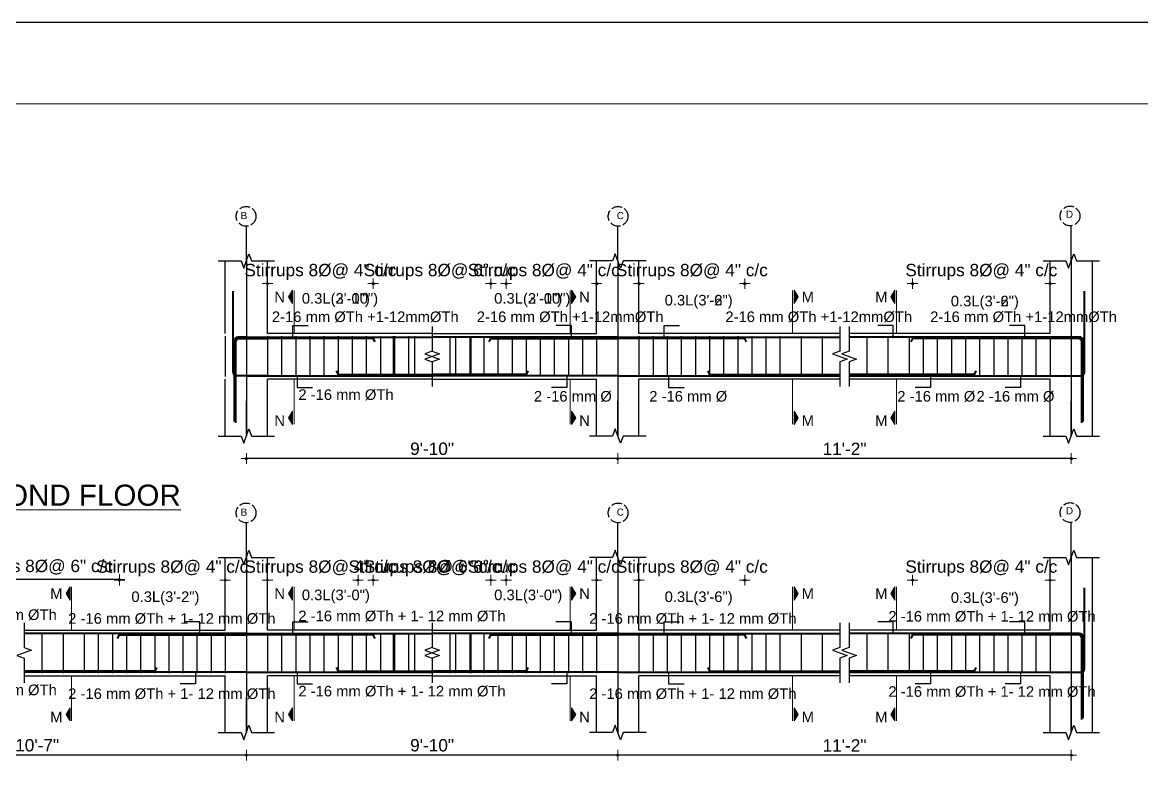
# Model space of a CAD drawing. Header units: inches. Extents: x 149715 to 156550, y -16726 to -14386.
# Drawn here: x 155009 to 155644, y -14811 to -14386 of the extents above; entities that cross this region are included whole.
import ezdxf
from ezdxf.enums import TextEntityAlignment as Align

# ---------------------------------------------------------------- set-up
doc = ezdxf.new("R2010")
doc.units = ezdxf.units.IN
doc.header["$LTSCALE"] = 0.5
doc.header["$MEASUREMENT"] = 0
doc.header["$PDMODE"] = 66
doc.linetypes.add('ACAD_ISO02W100', pattern=[15, 12, -3])
for name, color, linetype, lineweight in [('BAR', 5, 'Continuous', 40), ('dimension', 100, 'Continuous', 13), ('ELE1', 3, 'Continuous', 9), ('HATCH1', 4, 'ACAD_ISO02W100', 13), ('TEXT', 220, 'Continuous', 9)]:
    doc.layers.add(name, color=color, linetype=linetype, lineweight=lineweight)
doc.layers.add('STIRRUP', color=10, linetype='Continuous')
doc.styles.add('1.8', font='times.ttf', dxfattribs={"width": 0.8, "height": 6})
doc.styles.add('style1', font='arial.ttf', dxfattribs={"height": 7})
doc.dimstyles.new('1.4', dxfattribs={"dimscale": 0, "dimtxt": 6, "dimasz": 0.5, "dimexe": 2, "dimexo": 9, "dimgap": 2, "dimtad": 1, "dimdec": 0, "dimlfac": 0.5, "dimzin": 3, "dimdsep": 46, "dimlunit": 4, "dimtxsty": '1.8', "dimblk": 'DIM', "dimcen": 3, "dimdle": 3, "dimse1": 1, "dimse2": 1, "dimclrd": 256, "dimclre": 256, "dimclrt": 7, "dimadec": 1, "dimazin": 2, "dimtfac": 1, "dimtdec": 0, "dimtix": 1, "dimtofl": 0, "dimtmove": 2, "dimatfit": 3, "dimldrblk": 'ARW', "dimfxl": 2, "dimfrac": 2, "dimtolj": 2, "dimtzin": 0, "dimarcsym": 0})

# ---------------------------------------------------------------- blocks, each defined once
blk = doc.blocks.new('DIM')
at = {"layer": 'dimension'}
h = blk.add_hatch(color=256, dxfattribs=at)
h.paths.add_polyline_path([(0, 1.3), (0, 0), (1.3, 0, 0.414214)])
h.paths.add_polyline_path([(1.3, 0), (0, 0), (0, -1.3, 0.414214)])
h.paths.add_polyline_path([(0, 0), (-1.3, 0, 0.414214), (0, -1.3)])
h.paths.add_polyline_path([(0, 1.3, 0.414214), (-1.3, 0), (0, 0)])
for p, q in [((-6, 0), (6, 0)), ((0, 6), (0, -6))]:
    blk.add_line(p, q, dxfattribs=at)
blk.add_circle((0, 0), 1.28, dxfattribs=at)
blk = doc.blocks.new('*D769')
at = {"layer": 'Defpoints', "color": 0, "ltscale": 10, "transparency": 16777216}
for p in [(155208.41, -14702.42), (155283.76, -14718.96), (155208.41, -14733.47)]:
    blk.add_point(p, dxfattribs=at)
at = {"layer": 'dimension', "lineweight": -2, "ltscale": 10, "transparency": 16777216}
for p, q in [((155207.91, -14702.42), (155207.41, -14702.42)), ((155284.26, -14702.42), (155284.76, -14702.42))]:
    blk.add_line(p, q, dxfattribs=at)
at = {"layer": 'dimension', "lineweight": -2, "ltscale": 10, "transparency": 16777216, "xscale": 0.5, "yscale": 0.5, "zscale": 0.5}
blk.add_blockref('DIM', (155208.41, -14702.42), dxfattribs=at)
at = {"layer": 'dimension', "lineweight": -2, "ltscale": 10, "transparency": 16777216, "xscale": 0.5, "yscale": 0.5, "zscale": 0.5, "rotation": 180}
blk.add_blockref('DIM', (155283.76, -14702.42), dxfattribs=at)
at = {"layer": 'dimension', "color": 7, "ltscale": 10, "transparency": 16777216, "insert": (155246.09, -14695.76), "char_height": 7, "attachment_point": 5, "style": 'style1'}
blk.add_mtext('\\A2;Stirrups 8%%C@ 6" c/c', dxfattribs=at)
blk = doc.blocks.new('ARW')
at = {"layer": 'dimension'}
blk.add_lwpolyline([(10, 0, 0, 6, 0), (0, 0, 0, 0, 0), (10, 0, 0, 0, 0)], format="xyseb", dxfattribs=at)
blk = doc.blocks.new('*D770')
at = {"layer": 'Defpoints', "color": 0, "ltscale": 10, "transparency": 16777216}
for p in [(155148.41, -14702.42), (155148.41, -14715.96), (155208.41, -14733.47)]:
    blk.add_point(p, dxfattribs=at)
at = {"layer": 'dimension', "lineweight": -2, "ltscale": 10, "transparency": 16777216}
for p, q in [((155147.91, -14702.42), (155147.41, -14702.42)), ((155208.91, -14702.42), (155209.41, -14702.42))]:
    blk.add_line(p, q, dxfattribs=at)
at = {"layer": 'dimension', "lineweight": -2, "ltscale": 10, "transparency": 16777216, "xscale": 0.5, "yscale": 0.5, "zscale": 0.5}
blk.add_blockref('DIM', (155148.41, -14702.42), dxfattribs=at)
at = {"layer": 'dimension', "lineweight": -2, "ltscale": 10, "transparency": 16777216, "xscale": 0.5, "yscale": 0.5, "zscale": 0.5, "rotation": 180}
blk.add_blockref('DIM', (155208.41, -14702.42), dxfattribs=at)
at = {"layer": 'dimension', "color": 7, "ltscale": 10, "transparency": 16777216, "insert": (155178.41, -14695.76), "char_height": 7, "attachment_point": 5, "style": 'style1'}
blk.add_mtext('\\A2;Stirrups 8%%C@ 4" c/c', dxfattribs=at)
blk = doc.blocks.new('*D771')
at = {"layer": 'Defpoints', "color": 0, "ltscale": 10, "transparency": 16777216}
for p in [(155124.41, -14702.42), (155124.41, -14715.96), (155064.41, -14733.47)]:
    blk.add_point(p, dxfattribs=at)
at = {"layer": 'dimension', "lineweight": -2, "ltscale": 10, "transparency": 16777216}
for p, q in [((155063.91, -14702.42), (155063.41, -14702.42)), ((155124.91, -14702.42), (155125.41, -14702.42))]:
    blk.add_line(p, q, dxfattribs=at)
at = {"layer": 'dimension', "lineweight": -2, "ltscale": 10, "transparency": 16777216, "xscale": 0.5, "yscale": 0.5, "zscale": 0.5}
blk.add_blockref('DIM', (155064.41, -14702.42), dxfattribs=at)
at = {"layer": 'dimension', "lineweight": -2, "ltscale": 10, "transparency": 16777216, "xscale": 0.5, "yscale": 0.5, "zscale": 0.5, "rotation": 180}
blk.add_blockref('DIM', (155124.41, -14702.42), dxfattribs=at)
at = {"layer": 'dimension', "color": 7, "ltscale": 10, "transparency": 16777216, "insert": (155094.41, -14695.76), "char_height": 7, "attachment_point": 5, "style": 'style1'}
blk.add_mtext('\\A2;Stirrups 8%%C@ 4" c/c', dxfattribs=at)
blk = doc.blocks.new('*D779')
at = {"layer": 'Defpoints', "color": 0, "ltscale": 10, "transparency": 16777216}
for p in [(154970.84, -14702.05), (154970.84, -14733.47), (155064.41, -14733.47)]:
    blk.add_point(p, dxfattribs=at)
at = {"layer": 'dimension', "lineweight": -2, "ltscale": 10, "transparency": 16777216}
blk.add_line((155063.91, -14702.05), (154971.34, -14702.05), dxfattribs=at)
at = {"layer": 'dimension', "lineweight": -2, "ltscale": 10, "transparency": 16777216, "xscale": 0.5, "yscale": 0.5, "zscale": 0.5, "rotation": 180}
blk.add_blockref('DIM', (154970.84, -14702.05), dxfattribs=at)
at = {"layer": 'dimension', "lineweight": -2, "ltscale": 10, "transparency": 16777216, "xscale": 0.5, "yscale": 0.5, "zscale": 0.5}
blk.add_blockref('DIM', (155064.41, -14702.05), dxfattribs=at)
at = {"layer": 'dimension', "color": 7, "ltscale": 10, "transparency": 16777216, "insert": (155017.63, -14695.39), "char_height": 7, "attachment_point": 5, "style": 'style1'}
blk.add_mtext('\\A2;Stirrups 8%%C@ 6" c/c', dxfattribs=at)
blk = doc.blocks.new('*D773')
at = {"layer": 'Defpoints', "color": 0, "ltscale": 10, "transparency": 16777216}
for p in [(154899.06, -14788.92), (155136.41, -14788.92), (154899.06, -14801.73)]:
    blk.add_point(p, dxfattribs=at)
at = {"layer": 'dimension', "lineweight": -2, "ltscale": 10, "transparency": 16777216}
blk.add_line((155135.91, -14801.73), (154899.56, -14801.73), dxfattribs=at)
at = {"layer": 'dimension', "lineweight": -2, "ltscale": 10, "transparency": 16777216, "xscale": 0.5, "yscale": 0.5, "zscale": 0.5, "rotation": 180}
blk.add_blockref('DIM', (154899.06, -14801.73), dxfattribs=at)
at = {"layer": 'dimension', "lineweight": -2, "ltscale": 10, "transparency": 16777216, "xscale": 0.5, "yscale": 0.5, "zscale": 0.5}
blk.add_blockref('DIM', (155136.41, -14801.73), dxfattribs=at)
at = {"layer": 'dimension', "color": 7, "ltscale": 10, "transparency": 16777216, "insert": (155017.73, -14796.15), "char_height": 7, "attachment_point": 5, "style": 'style1'}
blk.add_mtext('\\A2;10{\\fArial TUR|b0|i0|c162|p34;\'-}7{\\fArial TUR|b0|i0|c162|p34;"}', dxfattribs=at)
blk = doc.blocks.new('*D774')
at = {"layer": 'Defpoints', "color": 0, "ltscale": 10, "transparency": 16777216}
for p in [(155514.33, -14702.42), (155592.33, -14714.4), (155514.33, -14718.96)]:
    blk.add_point(p, dxfattribs=at)
at = {"layer": 'dimension', "lineweight": -2, "ltscale": 10, "transparency": 16777216}
for p, q in [((155513.83, -14702.42), (155513.33, -14702.42)), ((155592.83, -14702.42), (155593.33, -14702.42))]:
    blk.add_line(p, q, dxfattribs=at)
at = {"layer": 'dimension', "lineweight": -2, "ltscale": 10, "transparency": 16777216, "xscale": 0.5, "yscale": 0.5, "zscale": 0.5}
blk.add_blockref('DIM', (155514.33, -14702.42), dxfattribs=at)
at = {"layer": 'dimension', "lineweight": -2, "ltscale": 10, "transparency": 16777216, "xscale": 0.5, "yscale": 0.5, "zscale": 0.5, "rotation": 180}
blk.add_blockref('DIM', (155592.33, -14702.42), dxfattribs=at)
at = {"layer": 'dimension', "color": 7, "ltscale": 10, "transparency": 16777216, "insert": (155553.33, -14695.76), "char_height": 7, "attachment_point": 5, "style": 'style1'}
blk.add_mtext('\\A2;Stirrups 8%%C@ 4" c/c', dxfattribs=at)
blk = doc.blocks.new('*D775')
at = {"layer": 'Defpoints', "color": 0, "ltscale": 10, "transparency": 16777216}
for p in [(155275.11, -14702.42), (155199.76, -14718.96), (155275.11, -14733.47)]:
    blk.add_point(p, dxfattribs=at)
at = {"layer": 'dimension', "lineweight": -2, "ltscale": 10, "transparency": 16777216}
for p, q in [((155199.26, -14702.42), (155198.76, -14702.42)), ((155275.61, -14702.42), (155276.11, -14702.42))]:
    blk.add_line(p, q, dxfattribs=at)
at = {"layer": 'dimension', "lineweight": -2, "ltscale": 10, "transparency": 16777216, "xscale": 0.5, "yscale": 0.5, "zscale": 0.5}
blk.add_blockref('DIM', (155199.76, -14702.42), dxfattribs=at)
at = {"layer": 'dimension', "lineweight": -2, "ltscale": 10, "transparency": 16777216, "xscale": 0.5, "yscale": 0.5, "zscale": 0.5, "rotation": 180}
blk.add_blockref('DIM', (155275.11, -14702.42), dxfattribs=at)
at = {"layer": 'dimension', "color": 7, "ltscale": 10, "transparency": 16777216, "insert": (155237.44, -14695.76), "char_height": 7, "attachment_point": 5, "style": 'style1'}
blk.add_mtext('\\A2;Stirrups 8%%C@ 6" c/c', dxfattribs=at)
blk = doc.blocks.new('*D776')
at = {"layer": 'Defpoints', "color": 0, "ltscale": 10, "transparency": 16777216}
for p in [(155335.11, -14702.42), (155335.11, -14715.96), (155275.11, -14733.47)]:
    blk.add_point(p, dxfattribs=at)
at = {"layer": 'dimension', "lineweight": -2, "ltscale": 10, "transparency": 16777216}
for p, q in [((155274.61, -14702.42), (155274.11, -14702.42)), ((155335.61, -14702.42), (155336.11, -14702.42))]:
    blk.add_line(p, q, dxfattribs=at)
at = {"layer": 'dimension', "lineweight": -2, "ltscale": 10, "transparency": 16777216, "xscale": 0.5, "yscale": 0.5, "zscale": 0.5}
blk.add_blockref('DIM', (155275.11, -14702.42), dxfattribs=at)
at = {"layer": 'dimension', "lineweight": -2, "ltscale": 10, "transparency": 16777216, "xscale": 0.5, "yscale": 0.5, "zscale": 0.5, "rotation": 180}
blk.add_blockref('DIM', (155335.11, -14702.42), dxfattribs=at)
at = {"layer": 'dimension', "color": 7, "ltscale": 10, "transparency": 16777216, "insert": (155305.11, -14695.76), "char_height": 7, "attachment_point": 5, "style": 'style1'}
blk.add_mtext('\\A2;Stirrups 8%%C@ 4" c/c', dxfattribs=at)
blk = doc.blocks.new('*D777')
at = {"layer": 'Defpoints', "color": 0, "ltscale": 10, "transparency": 16777216}
for p in [(155359.11, -14702.42), (155359.11, -14715.96), (155419.11, -14733.47)]:
    blk.add_point(p, dxfattribs=at)
at = {"layer": 'dimension', "lineweight": -2, "ltscale": 10, "transparency": 16777216}
for p, q in [((155358.61, -14702.42), (155358.11, -14702.42)), ((155419.61, -14702.42), (155420.11, -14702.42))]:
    blk.add_line(p, q, dxfattribs=at)
at = {"layer": 'dimension', "lineweight": -2, "ltscale": 10, "transparency": 16777216, "xscale": 0.5, "yscale": 0.5, "zscale": 0.5}
blk.add_blockref('DIM', (155359.11, -14702.42), dxfattribs=at)
at = {"layer": 'dimension', "lineweight": -2, "ltscale": 10, "transparency": 16777216, "xscale": 0.5, "yscale": 0.5, "zscale": 0.5, "rotation": 180}
blk.add_blockref('DIM', (155419.11, -14702.42), dxfattribs=at)
at = {"layer": 'dimension', "color": 7, "ltscale": 10, "transparency": 16777216, "insert": (155389.11, -14695.76), "char_height": 7, "attachment_point": 5, "style": 'style1'}
blk.add_mtext('\\A2;Stirrups 8%%C@ 4" c/c', dxfattribs=at)
blk = doc.blocks.new('*D783')
at = {"layer": 'Defpoints', "color": 0, "ltscale": 10, "transparency": 16777216}
for p in [(155208.41, -14534.13), (155283.76, -14550.67), (155208.41, -14565.18)]:
    blk.add_point(p, dxfattribs=at)
at = {"layer": 'dimension', "lineweight": -2, "ltscale": 10, "transparency": 16777216}
for p, q in [((155207.91, -14534.13), (155207.41, -14534.13)), ((155284.26, -14534.13), (155284.76, -14534.13))]:
    blk.add_line(p, q, dxfattribs=at)
at = {"layer": 'dimension', "lineweight": -2, "ltscale": 10, "transparency": 16777216, "xscale": 0.5, "yscale": 0.5, "zscale": 0.5}
blk.add_blockref('DIM', (155208.41, -14534.13), dxfattribs=at)
at = {"layer": 'dimension', "lineweight": -2, "ltscale": 10, "transparency": 16777216, "xscale": 0.5, "yscale": 0.5, "zscale": 0.5, "rotation": 180}
blk.add_blockref('DIM', (155283.76, -14534.13), dxfattribs=at)
at = {"layer": 'dimension', "color": 7, "ltscale": 10, "transparency": 16777216, "insert": (155246.09, -14527.47), "char_height": 7, "attachment_point": 5, "style": 'style1'}
blk.add_mtext('\\A2;Stirrups 8%%C@ 6" c/c', dxfattribs=at)
blk = doc.blocks.new('*D784')
at = {"layer": 'Defpoints', "color": 0, "ltscale": 10, "transparency": 16777216}
for p in [(155148.41, -14534.13), (155148.41, -14547.67), (155208.41, -14565.18)]:
    blk.add_point(p, dxfattribs=at)
at = {"layer": 'dimension', "lineweight": -2, "ltscale": 10, "transparency": 16777216}
for p, q in [((155147.91, -14534.13), (155147.41, -14534.13)), ((155208.91, -14534.13), (155209.41, -14534.13))]:
    blk.add_line(p, q, dxfattribs=at)
at = {"layer": 'dimension', "lineweight": -2, "ltscale": 10, "transparency": 16777216, "xscale": 0.5, "yscale": 0.5, "zscale": 0.5}
blk.add_blockref('DIM', (155148.41, -14534.13), dxfattribs=at)
at = {"layer": 'dimension', "lineweight": -2, "ltscale": 10, "transparency": 16777216, "xscale": 0.5, "yscale": 0.5, "zscale": 0.5, "rotation": 180}
blk.add_blockref('DIM', (155208.41, -14534.13), dxfattribs=at)
at = {"layer": 'dimension', "color": 7, "ltscale": 10, "transparency": 16777216, "insert": (155178.41, -14527.47), "char_height": 7, "attachment_point": 5, "style": 'style1'}
blk.add_mtext('\\A2;Stirrups 8%%C@ 4" c/c', dxfattribs=at)
blk = doc.blocks.new('*D785')
at = {"layer": 'Defpoints', "color": 0, "ltscale": 10, "transparency": 16777216}
for p in [(155514.33, -14534.13), (155514.33, -14550.67), (155592.33, -14546.1)]:
    blk.add_point(p, dxfattribs=at)
at = {"layer": 'dimension', "lineweight": -2, "ltscale": 10, "transparency": 16777216}
for p, q in [((155513.83, -14534.13), (155513.33, -14534.13)), ((155592.83, -14534.13), (155593.33, -14534.13))]:
    blk.add_line(p, q, dxfattribs=at)
at = {"layer": 'dimension', "lineweight": -2, "ltscale": 10, "transparency": 16777216, "xscale": 0.5, "yscale": 0.5, "zscale": 0.5}
blk.add_blockref('DIM', (155514.33, -14534.13), dxfattribs=at)
at = {"layer": 'dimension', "lineweight": -2, "ltscale": 10, "transparency": 16777216, "xscale": 0.5, "yscale": 0.5, "zscale": 0.5, "rotation": 180}
blk.add_blockref('DIM', (155592.33, -14534.13), dxfattribs=at)
at = {"layer": 'dimension', "color": 7, "ltscale": 10, "transparency": 16777216, "insert": (155553.33, -14527.47), "char_height": 7, "attachment_point": 5, "style": 'style1'}
blk.add_mtext('\\A2;Stirrups 8%%C@ 4" c/c', dxfattribs=at)
blk = doc.blocks.new('*D786')
at = {"layer": 'Defpoints', "color": 0, "ltscale": 10, "transparency": 16777216}
for p in [(155335.11, -14534.13), (155335.11, -14547.67), (155275.11, -14565.18)]:
    blk.add_point(p, dxfattribs=at)
at = {"layer": 'dimension', "lineweight": -2, "ltscale": 10, "transparency": 16777216}
for p, q in [((155274.61, -14534.13), (155274.11, -14534.13)), ((155335.61, -14534.13), (155336.11, -14534.13))]:
    blk.add_line(p, q, dxfattribs=at)
at = {"layer": 'dimension', "lineweight": -2, "ltscale": 10, "transparency": 16777216, "xscale": 0.5, "yscale": 0.5, "zscale": 0.5}
blk.add_blockref('DIM', (155275.11, -14534.13), dxfattribs=at)
at = {"layer": 'dimension', "lineweight": -2, "ltscale": 10, "transparency": 16777216, "xscale": 0.5, "yscale": 0.5, "zscale": 0.5, "rotation": 180}
blk.add_blockref('DIM', (155335.11, -14534.13), dxfattribs=at)
at = {"layer": 'dimension', "color": 7, "ltscale": 10, "transparency": 16777216, "insert": (155305.11, -14527.47), "char_height": 7, "attachment_point": 5, "style": 'style1'}
blk.add_mtext('\\A2;Stirrups 8%%C@ 4" c/c', dxfattribs=at)
blk = doc.blocks.new('*D787')
at = {"layer": 'Defpoints', "color": 0, "ltscale": 10, "transparency": 16777216}
for p in [(155359.11, -14534.13), (155359.11, -14547.67), (155419.11, -14565.18)]:
    blk.add_point(p, dxfattribs=at)
at = {"layer": 'dimension', "lineweight": -2, "ltscale": 10, "transparency": 16777216}
for p, q in [((155358.61, -14534.13), (155358.11, -14534.13)), ((155419.61, -14534.13), (155420.11, -14534.13))]:
    blk.add_line(p, q, dxfattribs=at)
at = {"layer": 'dimension', "lineweight": -2, "ltscale": 10, "transparency": 16777216, "xscale": 0.5, "yscale": 0.5, "zscale": 0.5}
blk.add_blockref('DIM', (155359.11, -14534.13), dxfattribs=at)
at = {"layer": 'dimension', "lineweight": -2, "ltscale": 10, "transparency": 16777216, "xscale": 0.5, "yscale": 0.5, "zscale": 0.5, "rotation": 180}
blk.add_blockref('DIM', (155419.11, -14534.13), dxfattribs=at)
at = {"layer": 'dimension', "color": 7, "ltscale": 10, "transparency": 16777216, "insert": (155389.11, -14527.47), "char_height": 7, "attachment_point": 5, "style": 'style1'}
blk.add_mtext('\\A2;Stirrups 8%%C@ 4" c/c', dxfattribs=at)
blk = doc.blocks.new('*D788')
at = {"layer": 'Defpoints', "color": 0, "ltscale": 10, "transparency": 16777216}
for p in [(155136.41, -14788.92), (155347.11, -14787.2), (155136.41, -14801.73)]:
    blk.add_point(p, dxfattribs=at)
at = {"layer": 'dimension', "lineweight": -2, "ltscale": 10, "transparency": 16777216}
blk.add_line((155346.61, -14801.73), (155136.91, -14801.73), dxfattribs=at)
at = {"layer": 'dimension', "lineweight": -2, "ltscale": 10, "transparency": 16777216, "xscale": 0.5, "yscale": 0.5, "zscale": 0.5, "rotation": 180}
blk.add_blockref('DIM', (155136.41, -14801.73), dxfattribs=at)
at = {"layer": 'dimension', "lineweight": -2, "ltscale": 10, "transparency": 16777216, "xscale": 0.5, "yscale": 0.5, "zscale": 0.5}
blk.add_blockref('DIM', (155347.11, -14801.73), dxfattribs=at)
at = {"layer": 'dimension', "color": 7, "ltscale": 10, "transparency": 16777216, "insert": (155241.76, -14796.15), "char_height": 7, "attachment_point": 5, "style": 'style1'}
blk.add_mtext('\\A2;9\'-10"', dxfattribs=at)
blk = doc.blocks.new('*D789')
at = {"layer": 'Defpoints', "color": 0, "ltscale": 10, "transparency": 16777216}
for p in [(155347.11, -14787.2), (155604.33, -14788.92), (155347.11, -14801.73)]:
    blk.add_point(p, dxfattribs=at)
at = {"layer": 'dimension', "lineweight": -2, "ltscale": 10, "transparency": 16777216}
blk.add_line((155603.83, -14801.73), (155347.61, -14801.73), dxfattribs=at)
at = {"layer": 'dimension', "lineweight": -2, "ltscale": 10, "transparency": 16777216, "xscale": 0.5, "yscale": 0.5, "zscale": 0.5, "rotation": 180}
blk.add_blockref('DIM', (155347.11, -14801.73), dxfattribs=at)
at = {"layer": 'dimension', "lineweight": -2, "ltscale": 10, "transparency": 16777216, "xscale": 0.5, "yscale": 0.5, "zscale": 0.5}
blk.add_blockref('DIM', (155604.33, -14801.73), dxfattribs=at)
at = {"layer": 'dimension', "color": 7, "ltscale": 10, "transparency": 16777216, "insert": (155475.72, -14796.21), "char_height": 7, "attachment_point": 5, "style": 'style1'}
blk.add_mtext('\\A2;11\'-2"', dxfattribs=at)
blk = doc.blocks.new('*D790')
at = {"layer": 'Defpoints', "color": 0, "ltscale": 10, "transparency": 16777216}
for p in [(155136.41, -14620.62), (155347.11, -14618.91), (155136.41, -14633.43)]:
    blk.add_point(p, dxfattribs=at)
at = {"layer": 'dimension', "lineweight": -2, "ltscale": 10, "transparency": 16777216}
blk.add_line((155346.61, -14633.43), (155136.91, -14633.43), dxfattribs=at)
at = {"layer": 'dimension', "lineweight": -2, "ltscale": 10, "transparency": 16777216, "xscale": 0.5, "yscale": 0.5, "zscale": 0.5, "rotation": 180}
blk.add_blockref('DIM', (155136.41, -14633.43), dxfattribs=at)
at = {"layer": 'dimension', "lineweight": -2, "ltscale": 10, "transparency": 16777216, "xscale": 0.5, "yscale": 0.5, "zscale": 0.5}
blk.add_blockref('DIM', (155347.11, -14633.43), dxfattribs=at)
at = {"layer": 'dimension', "color": 7, "ltscale": 10, "transparency": 16777216, "insert": (155241.76, -14627.86), "char_height": 7, "attachment_point": 5, "style": 'style1'}
blk.add_mtext('\\A2;9\'-10"', dxfattribs=at)
blk = doc.blocks.new('*D791')
at = {"layer": 'Defpoints', "color": 0, "ltscale": 10, "transparency": 16777216}
for p in [(155347.11, -14618.91), (155604.33, -14620.62), (155347.11, -14633.43)]:
    blk.add_point(p, dxfattribs=at)
at = {"layer": 'dimension', "lineweight": -2, "ltscale": 10, "transparency": 16777216}
blk.add_line((155603.83, -14633.43), (155347.61, -14633.43), dxfattribs=at)
at = {"layer": 'dimension', "lineweight": -2, "ltscale": 10, "transparency": 16777216, "xscale": 0.5, "yscale": 0.5, "zscale": 0.5, "rotation": 180}
blk.add_blockref('DIM', (155347.11, -14633.43), dxfattribs=at)
at = {"layer": 'dimension', "lineweight": -2, "ltscale": 10, "transparency": 16777216, "xscale": 0.5, "yscale": 0.5, "zscale": 0.5}
blk.add_blockref('DIM', (155604.33, -14633.43), dxfattribs=at)
at = {"layer": 'dimension', "color": 7, "ltscale": 10, "transparency": 16777216, "insert": (155475.72, -14627.92), "char_height": 7, "attachment_point": 5, "style": 'style1'}
blk.add_mtext('\\A2;11\'-2"', dxfattribs=at)

msp = doc.modelspace()

# ---------------------------------------------------------------- hatches: boundary and pattern name
at = {"layer": 'TEXT', "ltscale": 10}
for points in [[(155162.61, -14537.88), (155162.61, -14545.39), (155160.3, -14541.64)], [(155320.91, -14537.88), (155320.91, -14545.39), (155323.22, -14541.64)], [(155447.1, -14537.88), (155447.1, -14545.39), (155449.41, -14541.64)], [(155504.34, -14537.88), (155504.34, -14545.39), (155502.03, -14541.64)], [(155162.61, -14614.02), (155162.61, -14606.52), (155160.3, -14610.27)], [(155320.91, -14614.02), (155320.91, -14606.52), (155323.22, -14610.27)], [(155447.1, -14614.02), (155447.1, -14606.52), (155449.41, -14610.27)], [(155504.34, -14614.02), (155504.34, -14606.52), (155502.03, -14610.27)], [(155036.42, -14706.18), (155036.42, -14713.68), (155034.11, -14709.93)], [(155162.61, -14706.18), (155162.61, -14713.68), (155160.3, -14709.93)], [(155320.91, -14706.18), (155320.91, -14713.68), (155323.22, -14709.93)], [(155447.1, -14706.18), (155447.1, -14713.68), (155449.41, -14709.93)], [(155504.34, -14706.18), (155504.34, -14713.68), (155502.03, -14709.93)], [(155036.42, -14782.32), (155036.42, -14774.81), (155034.11, -14778.57)], [(155162.61, -14782.32), (155162.61, -14774.81), (155160.3, -14778.57)], [(155320.91, -14782.32), (155320.91, -14774.81), (155323.22, -14778.57)], [(155447.1, -14782.32), (155447.1, -14774.81), (155449.41, -14778.57)], [(155504.34, -14782.32), (155504.34, -14774.81), (155502.03, -14778.57)]]:
    msp.add_hatch(color=256, dxfattribs=at).paths.add_polyline_path(points)

# ---------------------------------------------------------------- linework, layer by layer
for p, q in [((155136.41, -14521.27), (155136.41, -14501.31)), ((155347.11, -14521.27), (155347.11, -14501.31)), ((155604.33, -14521.27), (155604.33, -14501.31)), ((155136.41, -14521.27), (155136.41, -14620.62)), ((155347.11, -14521.27), (155347.11, -14620.62)), ((155604.33, -14521.27), (155604.33, -14620.62)), ((155136.41, -14620.62), (155136.41, -14600.67)), ((155347.11, -14620.62), (155347.11, -14600.67)), ((155604.33, -14620.62), (155604.33, -14600.67)), ((155136.41, -14689.56), (155136.41, -14669.61)), ((155347.11, -14689.56), (155347.11, -14669.61)), ((155604.33, -14689.56), (155604.33, -14669.61)), ((155136.41, -14689.56), (155136.41, -14788.92)), ((155347.11, -14689.56), (155347.11, -14788.92)), ((155604.33, -14689.56), (155604.33, -14788.92)), ((155136.41, -14788.92), (155136.41, -14768.96)), ((155347.11, -14788.92), (155347.11, -14768.96)), ((155604.33, -14788.92), (155604.33, -14768.96))]:
    msp.add_line(p, q)
at = {"ltscale": 10}
for p, q in [((155124.41, -14562.43), (155124.41, -14521.27)), ((155148.41, -14562.43), (155148.41, -14521.27)), ((155335.11, -14562.43), (155335.11, -14521.27)), ((155359.11, -14562.43), (155359.11, -14521.27)), ((155592.33, -14562.43), (155592.33, -14521.27)), ((155616.33, -14588.43), (155616.33, -14521.27)), ((155241.76, -14562.43), (155148.41, -14562.43)), ((155241.76, -14562.43), (155335.11, -14562.43)), ((155473.11, -14562.43), (155359.11, -14562.43)), ((155592.33, -14562.43), (155478.33, -14562.43)), ((155124.41, -14620.62), (155124.41, -14588.43)), ((155241.76, -14588.43), (155148.41, -14588.43)), ((155148.41, -14620.62), (155148.41, -14588.43)), ((155241.76, -14588.43), (155335.11, -14588.43)), ((155335.11, -14620.62), (155335.11, -14588.43)), ((155473.11, -14588.43), (155359.11, -14588.43)), ((155359.11, -14620.62), (155359.11, -14588.43)), ((155592.33, -14588.43), (155478.33, -14588.43)), ((155592.33, -14620.62), (155592.33, -14588.43)), ((155616.33, -14620.62), (155616.33, -14588.43)), ((155124.41, -14730.72), (155124.41, -14689.56)), ((155148.41, -14730.72), (155148.41, -14689.56)), ((155335.11, -14730.72), (155335.11, -14689.56)), ((155359.11, -14730.72), (155359.11, -14689.56)), ((155592.33, -14730.72), (155592.33, -14689.56)), ((155616.33, -14756.72), (155616.33, -14689.56)), ((155010.41, -14730.72), (155124.41, -14730.72)), ((155241.76, -14730.72), (155148.41, -14730.72)), ((155241.76, -14730.72), (155335.11, -14730.72)), ((155473.11, -14730.72), (155359.11, -14730.72)), ((155592.33, -14730.72), (155478.33, -14730.72)), ((155010.41, -14756.72), (155124.41, -14756.72)), ((155124.41, -14788.92), (155124.41, -14756.72)), ((155241.76, -14756.72), (155148.41, -14756.72)), ((155148.41, -14788.92), (155148.41, -14756.72)), ((155241.76, -14756.72), (155335.11, -14756.72)), ((155335.11, -14788.92), (155335.11, -14756.72)), ((155473.11, -14756.72), (155359.11, -14756.72)), ((155359.11, -14788.92), (155359.11, -14756.72)), ((155592.33, -14756.72), (155478.33, -14756.72)), ((155592.33, -14788.92), (155592.33, -14756.72)), ((155616.33, -14788.92), (155616.33, -14756.72))]:
    msp.add_line(p, q, dxfattribs=at)
at = {"linetype": 'Continuous', "ltscale": 10}
for points in [[(155120.41, -14521.27), (155133.41, -14521.27), (155134.91, -14525.39), (155137.91, -14517.14), (155139.41, -14521.27), (155152.41, -14521.27)], [(155363.11, -14521.27), (155350.11, -14521.27), (155348.61, -14525.39), (155345.61, -14517.14), (155344.11, -14521.27), (155331.11, -14521.27)], [(155588.33, -14521.27), (155601.33, -14521.27), (155602.83, -14525.39), (155605.83, -14517.14), (155607.33, -14521.27), (155620.33, -14521.27)], [(155241.76, -14558.43), (155241.76, -14572.43), (155237.64, -14573.93), (155245.88, -14576.93), (155241.76, -14578.43), (155241.76, -14592.43)], [(155241.76, -14558.43), (155241.76, -14572.43), (155237.64, -14573.93), (155245.88, -14576.93), (155241.76, -14578.43), (155241.76, -14592.43)], [(155241.76, -14558.43), (155241.76, -14572.43), (155245.88, -14573.93), (155237.64, -14576.93), (155241.76, -14578.43), (155241.76, -14592.43)], [(155241.76, -14558.43), (155241.76, -14572.43), (155245.88, -14573.93), (155237.64, -14576.93), (155241.76, -14578.43), (155241.76, -14592.43)], [(155473.11, -14558.43), (155473.11, -14572.43), (155468.99, -14573.93), (155477.23, -14576.93), (155473.11, -14578.43), (155473.11, -14592.43)], [(155478.33, -14558.43), (155478.33, -14572.43), (155474.21, -14573.93), (155482.45, -14576.93), (155478.33, -14578.43), (155478.33, -14592.43)], [(155120.41, -14620.62), (155133.41, -14620.62), (155134.91, -14624.74), (155137.91, -14616.5), (155139.41, -14620.62), (155152.41, -14620.62)], [(155363.11, -14620.62), (155350.11, -14620.62), (155348.61, -14624.74), (155345.61, -14616.5), (155344.11, -14620.62), (155331.11, -14620.62)], [(155588.33, -14620.62), (155601.33, -14620.62), (155602.83, -14624.74), (155605.83, -14616.5), (155607.33, -14620.62), (155620.33, -14620.62)], [(155120.41, -14689.56), (155133.41, -14689.56), (155134.91, -14693.68), (155137.91, -14685.44), (155139.41, -14689.56), (155152.41, -14689.56)], [(155363.11, -14689.56), (155350.11, -14689.56), (155348.61, -14693.68), (155345.61, -14685.44), (155344.11, -14689.56), (155331.11, -14689.56)], [(155588.33, -14689.56), (155601.33, -14689.56), (155602.83, -14693.68), (155605.83, -14685.44), (155607.33, -14689.56), (155620.33, -14689.56)], [(155010.41, -14726.72), (155010.41, -14740.72), (155014.53, -14742.22), (155006.29, -14745.22), (155010.41, -14746.72), (155010.41, -14760.72)], [(155010.41, -14726.72), (155010.41, -14740.72), (155014.53, -14742.22), (155006.29, -14745.22), (155010.41, -14746.72), (155010.41, -14760.72)], [(155241.76, -14726.72), (155241.76, -14740.72), (155237.64, -14742.22), (155245.88, -14745.22), (155241.76, -14746.72), (155241.76, -14760.72)], [(155241.76, -14726.72), (155241.76, -14740.72), (155237.64, -14742.22), (155245.88, -14745.22), (155241.76, -14746.72), (155241.76, -14760.72)], [(155241.76, -14726.72), (155241.76, -14740.72), (155245.88, -14742.22), (155237.64, -14745.22), (155241.76, -14746.72), (155241.76, -14760.72)], [(155241.76, -14726.72), (155241.76, -14740.72), (155245.88, -14742.22), (155237.64, -14745.22), (155241.76, -14746.72), (155241.76, -14760.72)], [(155473.11, -14726.72), (155473.11, -14740.72), (155468.99, -14742.22), (155477.23, -14745.22), (155473.11, -14746.72), (155473.11, -14760.72)], [(155478.33, -14726.72), (155478.33, -14740.72), (155474.21, -14742.22), (155482.45, -14745.22), (155478.33, -14746.72), (155478.33, -14760.72)], [(155120.41, -14788.92), (155133.41, -14788.92), (155134.91, -14793.04), (155137.91, -14784.79), (155139.41, -14788.92), (155152.41, -14788.92)], [(155363.11, -14788.92), (155350.11, -14788.92), (155348.61, -14793.04), (155345.61, -14784.79), (155344.11, -14788.92), (155331.11, -14788.92)], [(155588.33, -14788.92), (155601.33, -14788.92), (155602.83, -14793.04), (155605.83, -14784.79), (155607.33, -14788.92), (155620.33, -14788.92)]]:
    msp.add_lwpolyline(points, dxfattribs=at)
at = {"layer": 'BAR', "ltscale": 10}
for p, q in [((155136.41, -14564.43), (155131.68, -14564.43)), ((155136.41, -14564.43), (155241.76, -14564.43)), ((155347.11, -14564.43), (155241.76, -14564.43)), ((155347.11, -14564.43), (155473.11, -14564.43)), ((155136.41, -14586.43), (155130.93, -14586.43)), ((155136.41, -14586.43), (155241.76, -14586.43)), ((155347.11, -14586.43), (155241.76, -14586.43)), ((155347.11, -14586.43), (155473.11, -14586.43)), ((155136.41, -14732.72), (155010.41, -14732.72)), ((155136.41, -14732.72), (155241.76, -14732.72)), ((155347.11, -14732.72), (155241.76, -14732.72)), ((155347.11, -14732.72), (155473.11, -14732.72)), ((155136.41, -14754.72), (155010.41, -14754.72)), ((155136.41, -14754.72), (155241.76, -14754.72)), ((155347.11, -14754.72), (155241.76, -14754.72)), ((155347.11, -14754.72), (155473.11, -14754.72))]:
    msp.add_line(p, q, dxfattribs=at)
for points in [[(155148.41, -14586.43), (155130.93, -14586.43, -0.414214), (155128.91, -14584.42), (155128.91, -14538.43)], [(155592.33, -14586.43), (155609.81, -14586.43, 0.414214), (155611.83, -14584.42), (155611.83, -14538.43)], [(155129.66, -14612.43), (155129.66, -14566.45, -0.414214), (155131.68, -14564.43), (155148.41, -14564.43)], [(155130.41, -14613.18), (155130.41, -14567.2, -0.414214), (155132.43, -14565.18), (155148.41, -14565.18)], [(155611.08, -14612.43), (155611.08, -14566.45, 0.414214), (155609.06, -14564.43), (155592.33, -14564.43)], [(155610.33, -14613.18), (155610.33, -14567.2, 0.414214), (155608.31, -14565.18), (155592.33, -14565.18)], [(155592.33, -14754.72), (155609.81, -14754.72, 0.414214), (155611.83, -14752.71), (155611.83, -14706.72)], [(155611.08, -14780.72), (155611.08, -14734.74, 0.414214), (155609.06, -14732.72), (155592.33, -14732.72)], [(155610.33, -14781.47), (155610.33, -14735.49, 0.414214), (155608.31, -14733.47), (155592.33, -14733.47)]]:
    msp.add_lwpolyline(points, format="xyb", dxfattribs=at)
for points in [[(155132.43, -14565.18), (155136.41, -14565.18)], [(155209.45, -14567.18), (155208.41, -14565.18), (155136.41, -14565.18)], [(155274.07, -14567.18), (155275.11, -14565.18), (155347.11, -14565.18)], [(155420.16, -14567.18), (155419.11, -14565.18), (155347.11, -14565.18)], [(155604.33, -14564.43), (155478.33, -14564.43)], [(155604.33, -14565.18), (155514.33, -14565.18), (155513.38, -14567.18)], [(155187.45, -14583.68), (155188.41, -14585.68), (155241.76, -14585.68)], [(155296.07, -14583.68), (155295.11, -14585.68), (155241.76, -14585.68)], [(155398.16, -14583.68), (155399.11, -14585.68), (155473.11, -14585.68)], [(155550.29, -14583.68), (155549.33, -14585.68), (155478.33, -14585.68)], [(155478.33, -14586.43), (155604.33, -14586.43)], [(155063.37, -14735.47), (155064.41, -14733.47), (155136.41, -14733.47)], [(155209.45, -14735.47), (155208.41, -14733.47), (155136.41, -14733.47)], [(155274.07, -14735.47), (155275.11, -14733.47), (155347.11, -14733.47)], [(155420.16, -14735.47), (155419.11, -14733.47), (155347.11, -14733.47)], [(155604.33, -14732.72), (155478.33, -14732.72)], [(155604.33, -14733.47), (155514.33, -14733.47), (155513.38, -14735.47)], [(155085.36, -14751.97), (155084.41, -14753.97), (155010.41, -14753.97)], [(155187.45, -14751.97), (155188.41, -14753.97), (155241.76, -14753.97)], [(155296.07, -14751.97), (155295.11, -14753.97), (155241.76, -14753.97)], [(155398.16, -14751.97), (155399.11, -14753.97), (155473.11, -14753.97)], [(155550.29, -14751.97), (155549.33, -14753.97), (155478.33, -14753.97)], [(155478.33, -14754.72), (155604.33, -14754.72)]]:
    msp.add_lwpolyline(points, dxfattribs=at)
at = {"layer": 'Defpoints'}
msp.add_lwpolyline([(156550.36, -14385.85), (153372.76, -14385.85), (153372.76, -16633.82), (156550.36, -16633.82)], close=True, dxfattribs=at)
at = {"layer": 'dimension', "ltscale": 10}
for p, q in [((155163.47, -14562.43), (155163.47, -14537.93)), ((155320.06, -14562.43), (155320.06, -14537.93)), ((155446.25, -14562.43), (155446.25, -14537.93)), ((155505.2, -14562.43), (155505.2, -14537.93)), ((155163.47, -14613.97), (155163.47, -14588.43)), ((155320.06, -14613.97), (155320.06, -14588.43)), ((155446.25, -14613.97), (155446.25, -14588.43)), ((155505.2, -14613.97), (155505.2, -14588.43)), ((155037.28, -14730.72), (155037.28, -14706.23)), ((155163.47, -14730.72), (155163.47, -14706.23)), ((155320.06, -14730.72), (155320.06, -14706.23)), ((155446.25, -14730.72), (155446.25, -14706.23)), ((155505.2, -14730.72), (155505.2, -14706.23)), ((155037.28, -14782.27), (155037.28, -14756.72)), ((155163.47, -14782.27), (155163.47, -14756.72)), ((155320.06, -14782.27), (155320.06, -14756.72)), ((155446.25, -14782.27), (155446.25, -14756.72)), ((155505.2, -14782.27), (155505.2, -14756.72))]:
    msp.add_line(p, q, dxfattribs=at)
for points in [[(155162.61, -14545.39), (155162.61, -14537.88), (155160.3, -14541.64), (155162.61, -14545.39)], [(155320.91, -14545.39), (155320.91, -14537.88), (155323.22, -14541.64), (155320.91, -14545.39)], [(155447.1, -14545.39), (155447.1, -14537.88), (155449.41, -14541.64), (155447.1, -14545.39)], [(155504.34, -14545.39), (155504.34, -14537.88), (155502.03, -14541.64), (155504.34, -14545.39)], [(155036.42, -14713.68), (155036.42, -14706.18), (155034.11, -14709.93), (155036.42, -14713.68)], [(155162.61, -14713.68), (155162.61, -14706.18), (155160.3, -14709.93), (155162.61, -14713.68)], [(155320.91, -14713.68), (155320.91, -14706.18), (155323.22, -14709.93), (155320.91, -14713.68)], [(155447.1, -14713.68), (155447.1, -14706.18), (155449.41, -14709.93), (155447.1, -14713.68)], [(155504.34, -14713.68), (155504.34, -14706.18), (155502.03, -14709.93), (155504.34, -14713.68)]]:
    msp.add_lwpolyline(points, dxfattribs=at)
at = {"layer": 'ELE1'}
msp.add_lwpolyline([(153419.07, -14432.17), (156504.04, -14432.17), (156504.04, -16587.5), (153419.07, -16587.5)], close=True, dxfattribs=at)
msp.add_lwpolyline([(153419.07, -14432.17), (156504.04, -14432.17), (156504.04, -16587.5), (153419.07, -16587.5)], close=True, dxfattribs=at)
at = {"layer": 'HATCH1', "lineweight": 25}
for centre in [(155136.25, -14495.94), (155347.28, -14495.94), (155603.65, -14495.74), (155136.25, -14664.23), (155347.28, -14664.23), (155603.65, -14664.03)]:
    msp.add_circle(centre, 5.6, dxfattribs=at)
at = {"layer": 'STIRRUP'}
for p, q in [((155124.41, -14564.03), (155124.41, -14586.83)), ((155148.41, -14564.03), (155148.41, -14586.83)), ((155156.41, -14564.03), (155156.41, -14586.83)), ((155164.41, -14564.03), (155164.41, -14586.83)), ((155172.41, -14564.03), (155172.41, -14586.83)), ((155180.41, -14564.03), (155180.41, -14586.83)), ((155188.41, -14564.03), (155188.41, -14586.83)), ((155196.41, -14564.03), (155196.41, -14586.83)), ((155204.41, -14564.03), (155204.41, -14586.83)), ((155212.41, -14564.03), (155212.41, -14586.83)), ((155219.76, -14564.03), (155219.76, -14586.83)), ((155220.41, -14564.03), (155220.41, -14586.83)), ((155228.41, -14564.03), (155228.41, -14586.83)), ((155231.76, -14564.03), (155231.76, -14586.83)), ((155251.76, -14564.03), (155251.76, -14586.83)), ((155255.11, -14564.03), (155255.11, -14586.83)), ((155263.11, -14564.03), (155263.11, -14586.83)), ((155263.76, -14564.03), (155263.76, -14586.83)), ((155271.11, -14564.03), (155271.11, -14586.83)), ((155279.11, -14564.03), (155279.11, -14586.83)), ((155287.11, -14564.03), (155287.11, -14586.83)), ((155295.11, -14564.03), (155295.11, -14586.83)), ((155303.11, -14564.03), (155303.11, -14586.83)), ((155311.11, -14564.03), (155311.11, -14586.83)), ((155319.11, -14564.03), (155319.11, -14586.83)), ((155327.11, -14564.03), (155327.11, -14586.83)), ((155335.11, -14564.03), (155335.11, -14586.83)), ((155359.11, -14564.03), (155359.11, -14586.83)), ((155367.11, -14564.03), (155367.11, -14586.83)), ((155375.11, -14564.03), (155375.11, -14586.83)), ((155383.11, -14564.03), (155383.11, -14586.83)), ((155391.11, -14564.03), (155391.11, -14586.83)), ((155399.11, -14564.03), (155399.11, -14586.83)), ((155407.11, -14564.03), (155407.11, -14586.83)), ((155415.11, -14564.03), (155415.11, -14586.83)), ((155423.11, -14564.03), (155423.11, -14586.83)), ((155431.11, -14564.03), (155431.11, -14586.83)), ((155439.11, -14564.03), (155439.11, -14586.83)), ((155451.11, -14564.03), (155451.11, -14586.83)), ((155463.11, -14564.03), (155463.11, -14586.83)), ((155488.33, -14564.03), (155488.33, -14586.83)), ((155500.33, -14564.03), (155500.33, -14586.83)), ((155512.33, -14564.03), (155512.33, -14586.83)), ((155520.33, -14564.03), (155520.33, -14586.83)), ((155528.33, -14564.03), (155528.33, -14586.83)), ((155536.33, -14564.03), (155536.33, -14586.83)), ((155544.33, -14564.03), (155544.33, -14586.83)), ((155552.33, -14564.03), (155552.33, -14586.83)), ((155560.33, -14564.03), (155560.33, -14586.83)), ((155568.33, -14564.03), (155568.33, -14586.83)), ((155576.33, -14564.03), (155576.33, -14586.83)), ((155584.33, -14564.03), (155584.33, -14586.83)), ((155592.33, -14564.03), (155592.33, -14586.83)), ((155020.41, -14732.32), (155020.41, -14755.12)), ((155032.41, -14732.32), (155032.41, -14755.12)), ((155044.41, -14732.32), (155044.41, -14755.12)), ((155052.41, -14732.32), (155052.41, -14755.12)), ((155060.41, -14732.32), (155060.41, -14755.12)), ((155068.41, -14732.32), (155068.41, -14755.12)), ((155076.41, -14732.32), (155076.41, -14755.12)), ((155084.41, -14732.32), (155084.41, -14755.12)), ((155092.41, -14732.32), (155092.41, -14755.12)), ((155100.41, -14732.32), (155100.41, -14755.12)), ((155108.41, -14732.32), (155108.41, -14755.12)), ((155116.41, -14732.32), (155116.41, -14755.12)), ((155124.41, -14732.32), (155124.41, -14755.12)), ((155148.41, -14732.32), (155148.41, -14755.12)), ((155156.41, -14732.32), (155156.41, -14755.12)), ((155164.41, -14732.32), (155164.41, -14755.12)), ((155172.41, -14732.32), (155172.41, -14755.12)), ((155180.41, -14732.32), (155180.41, -14755.12)), ((155188.41, -14732.32), (155188.41, -14755.12)), ((155196.41, -14732.32), (155196.41, -14755.12)), ((155204.41, -14732.32), (155204.41, -14755.12)), ((155212.41, -14732.32), (155212.41, -14755.12)), ((155219.76, -14732.32), (155219.76, -14755.12)), ((155220.41, -14732.32), (155220.41, -14755.12)), ((155228.41, -14732.32), (155228.41, -14755.12)), ((155231.76, -14732.32), (155231.76, -14755.12)), ((155251.76, -14732.32), (155251.76, -14755.12)), ((155255.11, -14732.32), (155255.11, -14755.12)), ((155263.11, -14732.32), (155263.11, -14755.12)), ((155263.76, -14732.32), (155263.76, -14755.12)), ((155271.11, -14732.32), (155271.11, -14755.12)), ((155279.11, -14732.32), (155279.11, -14755.12)), ((155287.11, -14732.32), (155287.11, -14755.12)), ((155295.11, -14732.32), (155295.11, -14755.12)), ((155303.11, -14732.32), (155303.11, -14755.12)), ((155311.11, -14732.32), (155311.11, -14755.12)), ((155319.11, -14732.32), (155319.11, -14755.12)), ((155327.11, -14732.32), (155327.11, -14755.12)), ((155335.11, -14732.32), (155335.11, -14755.12)), ((155359.11, -14732.32), (155359.11, -14755.12)), ((155367.11, -14732.32), (155367.11, -14755.12)), ((155375.11, -14732.32), (155375.11, -14755.12)), ((155383.11, -14732.32), (155383.11, -14755.12)), ((155391.11, -14732.32), (155391.11, -14755.12)), ((155399.11, -14732.32), (155399.11, -14755.12)), ((155407.11, -14732.32), (155407.11, -14755.12)), ((155415.11, -14732.32), (155415.11, -14755.12)), ((155423.11, -14732.32), (155423.11, -14755.12)), ((155431.11, -14732.32), (155431.11, -14755.12)), ((155439.11, -14732.32), (155439.11, -14755.12)), ((155451.11, -14732.32), (155451.11, -14755.12)), ((155463.11, -14732.32), (155463.11, -14755.12)), ((155488.33, -14732.32), (155488.33, -14755.12)), ((155500.33, -14732.32), (155500.33, -14755.12)), ((155512.33, -14732.32), (155512.33, -14755.12)), ((155520.33, -14732.32), (155520.33, -14755.12)), ((155528.33, -14732.32), (155528.33, -14755.12)), ((155536.33, -14732.32), (155536.33, -14755.12)), ((155544.33, -14732.32), (155544.33, -14755.12)), ((155552.33, -14732.32), (155552.33, -14755.12)), ((155560.33, -14732.32), (155560.33, -14755.12)), ((155568.33, -14732.32), (155568.33, -14755.12)), ((155576.33, -14732.32), (155576.33, -14755.12)), ((155584.33, -14732.32), (155584.33, -14755.12)), ((155592.33, -14732.32), (155592.33, -14755.12))]:
    msp.add_line(p, q, dxfattribs=at)
at = {"layer": 'TEXT', "ltscale": 10}
for points in [[(155162.61, -14606.52), (155162.61, -14614.02), (155160.3, -14610.27), (155162.61, -14606.52)], [(155320.91, -14606.52), (155320.91, -14614.02), (155323.22, -14610.27), (155320.91, -14606.52)], [(155447.1, -14606.52), (155447.1, -14614.02), (155449.41, -14610.27), (155447.1, -14606.52)], [(155504.34, -14606.52), (155504.34, -14614.02), (155502.03, -14610.27), (155504.34, -14606.52)], [(155036.42, -14774.81), (155036.42, -14782.32), (155034.11, -14778.57), (155036.42, -14774.81)], [(155162.61, -14774.81), (155162.61, -14782.32), (155160.3, -14778.57), (155162.61, -14774.81)], [(155320.91, -14774.81), (155320.91, -14782.32), (155323.22, -14778.57), (155320.91, -14774.81)], [(155447.1, -14774.81), (155447.1, -14782.32), (155449.41, -14778.57), (155447.1, -14774.81)], [(155504.34, -14774.81), (155504.34, -14782.32), (155502.03, -14778.57), (155504.34, -14774.81)]]:
    msp.add_lwpolyline(points, dxfattribs=at)

# ---------------------------------------------------------------- texts
at = {"layer": 'HATCH1', "lineweight": 25, "style": 'style1'}
for s, p in [('B', (155133.18, -14497.49)), ('C', (155346.51, -14497.49)), ('D', (155601.33, -14496.73)), ('B', (155133.18, -14665.78)), ('C', (155346.51, -14665.78)), ('D', (155601.33, -14665.02))]:
    msp.add_text(s, height=4, dxfattribs=at).set_placement(p)
at = {"layer": 'TEXT', "ltscale": 10, "style": 'style1'}
for s, p in [('N', (155152.3, -14544.72)), ('N', (155325.21, -14544.72)), ('M', (155451.4, -14544.72)), ('M', (155493.07, -14544.72)), ('2-16 mm %%CTh +1-12mm%%CTh', (155150.91, -14555.92)), ('2-16 mm %%CTh +1-12mm%%CTh', (155267.11, -14555.92)), ('2-16 mm %%CTh +1-12mm%%CTh', (155408.13, -14555.92)), ('2-16 mm %%CTh +1-12mm%%CTh', (155524.33, -14555.92)), ('2 -16 mm %%CTh ', (155165.92, -14600.1)), ('2 -16 mm %%C ', (155299.51, -14601.06)), ('2 -16 mm %%C ', (155364.96, -14601.06)), ('2 -16 mm %%C ', (155505.65, -14601.06)), ('2 -16 mm %%C ', (155550.58, -14601.06)), ('N', (155152.3, -14614.85)), ('N', (155325.21, -14614.85)), ('M', (155451.4, -14614.85)), ('M', (155493.07, -14614.85)), ('M', (155025.15, -14713.02)), ('N', (155152.3, -14713.02)), ('N', (155325.21, -14713.02)), ('M', (155451.4, -14713.02)), ('M', (155493.07, -14713.02)), ('2 -16 mm %%CTh + 1- 12 mm %%CTh', (154911.27, -14725.02)), ('2 -16 mm %%CTh + 1- 12 mm %%CTh', (155035.35, -14727.15)), ('2 -16 mm %%CTh + 1- 12 mm %%CTh', (155165.92, -14725.72)), ('2 -16 mm %%CTh + 1- 12 mm %%CTh', (155330.88, -14727.15)), ('2 -16 mm %%CTh + 1- 12 mm %%CTh', (155500.6, -14725.94)), ('2 -16 mm %%CTh + 1- 12 mm %%CTh', (154911.27, -14767.69)), ('2 -16 mm %%CTh + 1- 12 mm %%CTh', (155035.35, -14769.83)), ('2 -16 mm %%CTh + 1- 12 mm %%CTh', (155165.92, -14768.39)), ('2 -16 mm %%CTh + 1- 12 mm %%CTh', (155330.88, -14769.83)), ('2 -16 mm %%CTh + 1- 12 mm %%CTh', (155500.6, -14768.62)), ('M', (155025.15, -14783.14)), ('N', (155152.3, -14783.14)), ('N', (155325.21, -14783.14)), ('M', (155451.4, -14783.14)), ('M', (155493.07, -14783.14))]:
    msp.add_text(s, height=6, dxfattribs=at).set_placement(p)
at = {"layer": 'TEXT', "style": 'style1'}
for s, p in [('0.3L(2\'-10")', (155167.89, -14545.49)), ('0.3L(3\'-0")', (155167.89, -14545.49)), ('0.3L(2\'-10")', (155277, -14545.49)), ('0.3L(3\'-0")', (155277, -14545.49)), ('0.3L(3\'-2")', (155373.68, -14546.51)), ('0.3L(3\'-6")', (155373.68, -14546.51)), ('0.3L(3\'-2")', (155536.02, -14547.01)), ('0.3L(3\'-6")', (155536.02, -14547.01)), ('0.3L(3\'-2")', (155071.21, -14714.81)), ('0.3L(3\'-0")', (155167.89, -14713.78)), ('0.3L(3\'-0")', (155277, -14713.78)), ('0.3L(3\'-6")', (155373.68, -14714.81)), ('0.3L(3\'-6")', (155536.02, -14715.3))]:
    msp.add_text(s, height=6, dxfattribs=at).set_placement(p)
msp.add_text('%%USECOND FLOOR', height=12, dxfattribs=at).set_placement((155032.14, -14654.18), align=Align.MIDDLE_CENTER)

# ---------------------------------------------------------------- dimensions: what is measured, and where the dimension line sits
at = {"layer": 'dimension', "ltscale": 10}
for base, p1, p2, text, picture, middle in [((155148.41, -14534.13), (155208.41, -14565.18), (155148.41, -14547.67), 'Stirrups 8%%C@ 4" c/c', '*D784', (155178.41, -14527.47)), ((155208.41, -14534.13), (155283.76, -14550.67), (155208.41, -14565.18), 'Stirrups 8%%C@ 6" c/c', '*D783', (155246.09, -14527.47)), ((155359.11, -14534.13), (155419.11, -14565.18), (155359.11, -14547.67), 'Stirrups 8%%C@ 4" c/c', '*D787', (155389.11, -14527.47)), ((155514.33, -14534.13), (155592.33, -14546.1), (155514.33, -14550.67), 'Stirrups 8%%C@ 4" c/c', '*D785', (155553.33, -14527.47)), ((155136.41, -14633.43), (155347.11, -14618.91), (155136.41, -14620.62), '9\'-10"', '*D790', (155241.76, -14627.86)), ((155347.11, -14633.43), (155604.33, -14620.62), (155347.11, -14618.91), '11\'-2"', '*D791', (155475.72, -14627.92)), ((154970.84, -14702.05), (155064.41, -14733.47), (154970.84, -14733.47), 'Stirrups 8%%C@ 6" c/c', '*D779', (155017.63, -14695.39)), ((155148.41, -14702.42), (155208.41, -14733.47), (155148.41, -14715.96), 'Stirrups 8%%C@ 4" c/c', '*D770', (155178.41, -14695.76)), ((155208.41, -14702.42), (155283.76, -14718.96), (155208.41, -14733.47), 'Stirrups 8%%C@ 6" c/c', '*D769', (155246.09, -14695.76)), ((155359.11, -14702.42), (155419.11, -14733.47), (155359.11, -14715.96), 'Stirrups 8%%C@ 4" c/c', '*D777', (155389.11, -14695.76)), ((155514.33, -14702.42), (155592.33, -14714.4), (155514.33, -14718.96), 'Stirrups 8%%C@ 4" c/c', '*D774', (155553.33, -14695.76)), ((154899.06, -14801.73), (155136.41, -14788.92), (154899.06, -14788.92), '10{\\fArial TUR|b0|i0|c162|p34;\'-}7{\\fArial TUR|b0|i0|c162|p34;"}', '*D773', (155017.73, -14796.15)), ((155136.41, -14801.73), (155347.11, -14787.2), (155136.41, -14788.92), '9\'-10"', '*D788', (155241.76, -14796.15)), ((155347.11, -14801.73), (155604.33, -14788.92), (155347.11, -14787.2), '11\'-2"', '*D789', (155475.72, -14796.21))]:
    dim = msp.add_linear_dim(base=base, p1=p1, p2=p2, angle=180, text=text, dimstyle='1.4', override={"dimscale": 1, "dimtxsty": 'style1'}, dxfattribs=at)
    dim.commit()
    dim.dimension.update_dxf_attribs({"geometry": picture, "text_midpoint": middle})
for base, p1, p2, text, picture, middle in [((155335.11, -14534.13), (155275.11, -14565.18), (155335.11, -14547.67), 'Stirrups 8%%C@ 4" c/c', '*D786', (155305.11, -14527.47)), ((155124.41, -14702.42), (155064.41, -14733.47), (155124.41, -14715.96), 'Stirrups 8%%C@ 4" c/c', '*D771', (155094.41, -14695.76)), ((155275.11, -14702.42), (155199.76, -14718.96), (155275.11, -14733.47), 'Stirrups 8%%C@ 6" c/c', '*D775', (155237.44, -14695.76)), ((155335.11, -14702.42), (155275.11, -14733.47), (155335.11, -14715.96), 'Stirrups 8%%C@ 4" c/c', '*D776', (155305.11, -14695.76))]:
    dim = msp.add_linear_dim(base=base, p1=p1, p2=p2, text=text, dimstyle='1.4', override={"dimscale": 1, "dimtxsty": 'style1'}, dxfattribs=at)
    dim.commit()
    dim.dimension.update_dxf_attribs({"geometry": picture, "text_midpoint": middle})

# ---------------------------------------------------------------- leaders
for points in [[(155162.77, -14564.03), (155162.77, -14557.82), (155171.49, -14557.82)], [(155320.76, -14564.03), (155320.76, -14557.82), (155312.04, -14557.82)], [(155373.47, -14564.03), (155373.47, -14557.82), (155382.19, -14557.82)], [(155503.29, -14564.03), (155503.29, -14557.82), (155494.57, -14557.82)], [(155577.97, -14564.03), (155577.97, -14557.82), (155569.25, -14557.82)], [(155165.25, -14586.83), (155165.25, -14593.04), (155173.97, -14593.04)], [(155318.27, -14586.83), (155318.27, -14593.04), (155309.55, -14593.04)], [(155375.95, -14586.83), (155375.95, -14593.04), (155384.67, -14593.04)], [(155524.57, -14586.83), (155524.57, -14593.04), (155515.85, -14593.04)], [(155575.49, -14586.83), (155575.49, -14593.04), (155566.77, -14593.04)], [(155110.05, -14732.32), (155110.05, -14726.12), (155101.33, -14726.12)], [(155162.77, -14732.32), (155162.77, -14726.12), (155171.49, -14726.12)], [(155320.76, -14732.32), (155320.76, -14726.12), (155312.04, -14726.12)], [(155373.47, -14732.32), (155373.47, -14726.12), (155382.19, -14726.12)], [(155503.29, -14732.32), (155503.29, -14726.12), (155494.57, -14726.12)], [(155577.97, -14732.32), (155577.97, -14726.12), (155569.25, -14726.12)], [(155107.57, -14755.12), (155107.57, -14761.33), (155098.85, -14761.33)], [(155165.25, -14755.12), (155165.25, -14761.33), (155173.97, -14761.33)], [(155318.27, -14755.12), (155318.27, -14761.33), (155309.55, -14761.33)], [(155375.95, -14755.12), (155375.95, -14761.33), (155384.67, -14761.33)], [(155524.57, -14755.12), (155524.57, -14761.33), (155515.85, -14761.33)], [(155575.49, -14755.12), (155575.49, -14761.33), (155566.77, -14761.33)]]:
    msp.add_leader(points, dimstyle='1.4', override={"dimscale": 1, "dimtxsty": 'style1'}, dxfattribs=at)

doc.saveas('drawing.dxf')
